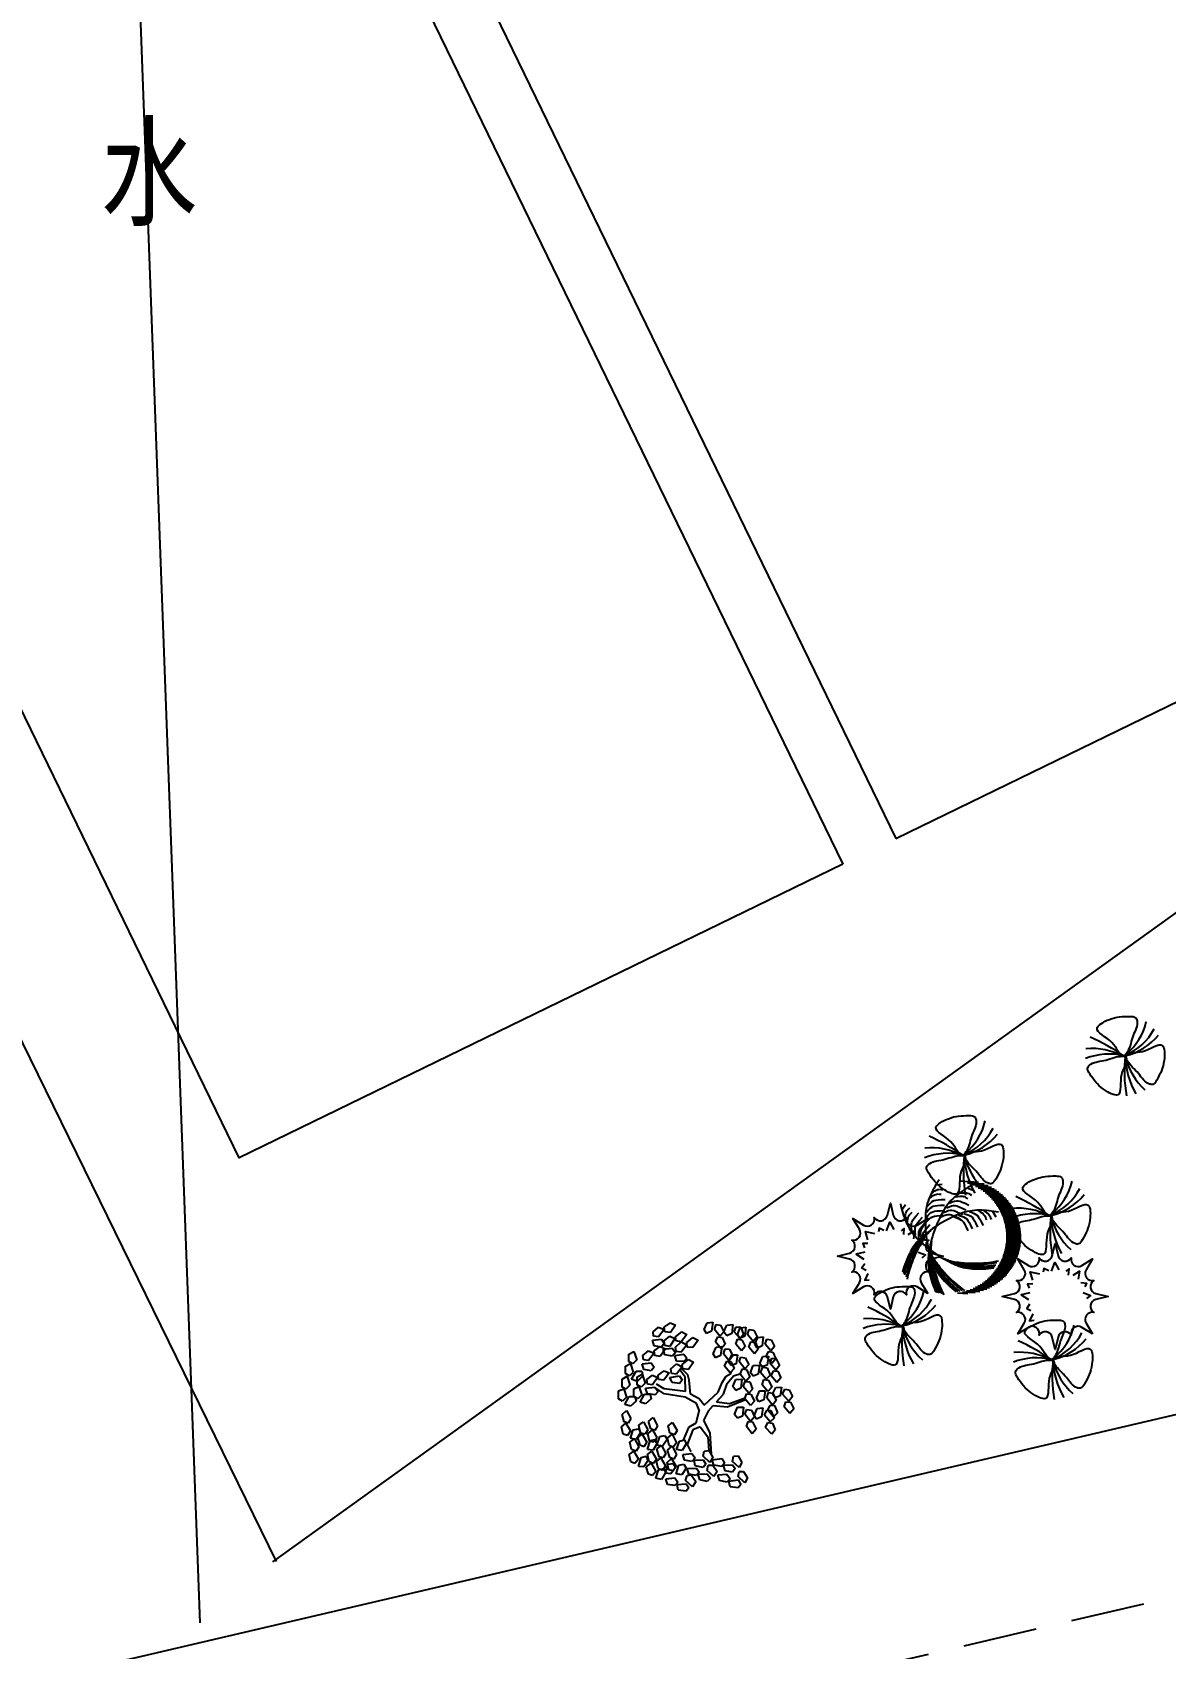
# Model space of a CAD drawing. Extents: x -809667 to 586099, y 3084146 to 3634412.
# Drawn here: x 381908.68 to 381927.89, y 3085688.77 to 3085716.16 of the extents above; entities that cross this region are included whole.
import ezdxf
from ezdxf.enums import TextEntityAlignment as Align

# ---------------------------------------------------------------- set-up
doc = ezdxf.new("R2010")
doc.units = 0
doc.header["$LTSCALE"] = 0.5
doc.linetypes.add('DASHED', pattern=[0.75, 0.5, -0.25])
doc.layers.get('0').update_dxf_attribs({"linetype": 'CONTINUOUS'})
for name, color, linetype in [('DIM_COOR', 3, 'CONTINUOUS'), ('dxt', 252, 'CONTINUOUS'), ('乔木', 84, 'CONTINUOUS'), ('树木', 94, 'CONTINUOUS'), ('绿化图层', 84, 'CONTINUOUS'), ('设计图层', 7, 'CONTINUOUS'), ('道路', 4, 'CONTINUOUS')]:
    doc.layers.add(name, color=color, linetype=linetype)
doc.styles.add('HZ', font='', dxfattribs={"width": 0.8})
doc.styles.get('HZ').set_extended_font_data('NSimSun')
doc.linetypes.add('10421', pattern='A,2,[150,AAA.SHX,S=1,R=0,X=0,Y=1],1e-11', length=2)
doc.linetypes.add('443', pattern='A,5,[169,AAA.SHX,S=0.83,R=0,X=0,Y=0],5', length=10)

# ---------------------------------------------------------------- blocks, each defined once
blk = doc.blocks.new('幌伞枫')
at = {"layer": '乔木', "color": 0}
for p, q in [((-531, 995), (-450, 1054)), ((-450, 1054), (-384, 1025)), ((-9, 966), (27, 1054)), ((27, 1054), (101, 1061)), ((101, 1061), (86, 944)), ((-677, 937), (-604, 995)), ((-670, 878), (-677, 937)), ((-604, 870), (-670, 878)), ((-604, 995), (-531, 966)), ((-531, 966), (-604, 870)), ((-523, 937), (-531, 995)), ((-531, 819), (-457, 878)), ((-450, 929), (-523, 937)), ((-457, 878), (-391, 848)), ((-391, 848), (-457, 746)), ((-384, 1025), (-450, 929)), ((-384, 870), (-303, 937)), ((-377, 819), (-384, 870)), ((-237, 900), (-310, 804)), ((-303, 937), (-237, 900)), ((-237, 797), (-156, 863)), ((-156, 863), (-90, 826)), ((20, 915), (-9, 966)), ((86, 944), (20, 915)), ((123, 966), (145, 1032)), ((196, 878), (123, 966)), ((137, 804), (167, 870)), ((145, 1032), (203, 1025)), ((167, 870), (225, 863)), ((247, 937), (196, 878)), ((203, 1025), (247, 937)), ((225, 863), (262, 775)), ((247, 937), (284, 1025)), ((284, 885), (247, 937)), ((284, 1025), (365, 1032)), ((350, 915), (284, 885)), ((365, 1032), (350, 915)), ((380, 937), (409, 1003)), ((460, 848), (380, 937)), ((409, 1003), (468, 995)), ((424, 900), (460, 988)), ((453, 848), (424, 900)), ((519, 878), (453, 848)), ((460, 988), (534, 995)), ((504, 900), (460, 848)), ((468, 995), (504, 900)), ((534, 995), (519, 878)), ((556, 900), (578, 966)), ((629, 812), (556, 900)), ((578, 966), (636, 959)), ((681, 870), (629, 812)), ((636, 959), (681, 870)), ((651, 775), (688, 863)), ((688, 863), (761, 870)), ((761, 870), (747, 753)), ((-993, 643), (-927, 680)), ((-993, 548), (-993, 643)), ((-927, 680), (-890, 570)), ((-810, 628), (-736, 687)), ((-736, 687), (-663, 658)), ((-663, 658), (-736, 562)), ((-685, 826), (-567, 841)), ((-663, 753), (-685, 826)), ((-567, 738), (-663, 753)), ((-663, 687), (-582, 746)), ((-655, 628), (-663, 687)), ((-582, 746), (-516, 716)), ((-516, 716), (-582, 614)), ((-567, 841), (-531, 782)), ((-531, 782), (-567, 738)), ((-545, 709), (-428, 724)), ((-523, 636), (-545, 709)), ((-523, 760), (-531, 819)), ((-457, 746), (-523, 760)), ((-421, 621), (-523, 636)), ((-428, 724), (-384, 665)), ((-384, 665), (-421, 621)), ((-391, 628), (-274, 643)), ((-384, 738), (-310, 804)), ((-377, 680), (-384, 738)), ((-310, 804), (-377, 819)), ((-310, 672), (-377, 680)), ((-310, 804), (-237, 768)), ((-237, 768), (-310, 672)), ((-274, 643), (-237, 592)), ((-230, 738), (-237, 797)), ((-156, 731), (-230, 738)), ((-90, 826), (-156, 731)), ((108, 650), (145, 738)), ((137, 599), (108, 650)), ((211, 716), (137, 804)), ((145, 738), (218, 746)), ((218, 746), (203, 628)), ((262, 775), (211, 716)), ((240, 650), (262, 716)), ((313, 562), (240, 650)), ((262, 716), (321, 709)), ((306, 540), (350, 636)), ((321, 709), (365, 621)), ((350, 636), (424, 636)), ((402, 775), (424, 841)), ((475, 687), (402, 775)), ((424, 636), (409, 518)), ((424, 841), (482, 834)), ((526, 746), (475, 687)), ((482, 834), (526, 746)), ((570, 738), (600, 804)), ((644, 650), (570, 738)), ((600, 804), (658, 797)), ((695, 709), (644, 650)), ((681, 724), (651, 775)), ((658, 797), (695, 709)), ((747, 753), (681, 724)), ((783, 775), (805, 841)), ((857, 687), (783, 775)), ((798, 614), (827, 680)), ((805, 841), (864, 834)), ((827, 680), (886, 672)), ((908, 746), (857, 687)), ((864, 834), (908, 746)), ((886, 672), (923, 584)), ((-1037, 489), (-971, 525)), ((-1037, 393), (-1037, 489)), ((-942, 518), (-993, 548)), ((-971, 525), (-934, 408)), ((-956, 320), (-898, 423)), ((-890, 570), (-942, 518)), ((-898, 423), (-824, 423)), ((-824, 423), (-810, 364)), ((-817, 518), (-699, 533)), ((-795, 445), (-817, 518)), ((-802, 570), (-810, 628)), ((-736, 562), (-802, 570)), ((-699, 430), (-795, 445)), ((-699, 533), (-663, 474)), ((-663, 474), (-699, 430)), ((-582, 614), (-655, 628)), ((-611, 371), (-531, 430)), ((-531, 430), (-465, 401)), ((-443, 452), (-369, 518)), ((-435, 393), (-443, 452)), ((-369, 555), (-391, 628)), ((-274, 548), (-369, 555)), ((-369, 518), (-296, 481)), ((-296, 481), (-369, 386)), ((-257, 346), (-327, 441)), ((-222, 377), (-311, 462)), ((-296, 511), (-215, 577)), ((-288, 452), (-296, 511)), ((-215, 445), (-288, 452)), ((-237, 592), (-274, 548)), ((-215, 577), (-149, 540)), ((-149, 540), (-215, 445)), ((203, 628), (137, 599)), ((255, 489), (284, 555)), ((328, 401), (255, 489)), ((284, 555), (336, 548)), ((343, 496), (306, 540)), ((365, 621), (313, 562)), ((380, 459), (328, 401)), ((336, 548), (380, 459)), ((409, 518), (343, 496)), ((446, 548), (468, 606)), ((519, 452), (446, 548)), ((460, 386), (490, 452)), ((468, 606), (526, 599)), ((490, 452), (541, 445)), ((570, 511), (519, 452)), ((526, 599), (570, 511)), ((541, 445), (585, 349)), ((592, 408), (629, 496)), ((629, 496), (710, 503)), ((710, 503), (695, 386)), ((717, 525), (754, 614)), ((747, 481), (717, 525)), ((725, 408), (754, 474)), ((813, 503), (747, 481)), ((754, 614), (827, 621)), ((754, 474), (813, 467)), ((871, 525), (798, 614)), ((827, 621), (813, 503)), ((813, 467), (849, 371)), ((849, 525), (871, 592)), ((923, 437), (849, 525)), ((864, 364), (893, 430)), ((871, 592), (930, 584)), ((923, 584), (871, 525)), ((893, 430), (952, 423)), ((974, 496), (923, 437)), ((930, 584), (974, 496)), ((952, 423), (989, 335)), ((-1081, 320), (-1015, 357)), ((-1081, 217), (-1081, 320)), ((-1030, 188), (-1081, 217)), ((-986, 364), (-1037, 393)), ((-978, 239), (-1030, 188)), ((-1015, 357), (-978, 239)), ((-934, 408), (-986, 364)), ((-883, 291), (-956, 320)), ((-927, 195), (-861, 225)), ((-883, 349), (-817, 386)), ((-810, 364), (-883, 291)), ((-883, 247), (-883, 349)), ((-832, 217), (-883, 247)), ((-861, 225), (-824, 114)), ((-780, 269), (-832, 217)), ((-817, 386), (-780, 269)), ((-773, 203), (-655, 217)), ((-758, 313), (-685, 371)), ((-751, 254), (-758, 313)), ((-685, 247), (-751, 254)), ((-685, 371), (-619, 342)), ((-619, 342), (-685, 247)), ((-655, 217), (-611, 158)), ((-531, 195), (-633, 254)), ((-604, 313), (-611, 371)), ((-538, 305), (-604, 313)), ((-465, 401), (-538, 305)), ((-457, 342), (-332, 364)), ((-428, 276), (-457, 342)), ((-369, 386), (-435, 393)), ((-332, 261), (-428, 276)), ((-332, 364), (-296, 305)), ((-296, 305), (-332, 261)), ((-252, 158), (-257, 346)), ((-206, 307), (-222, 377)), ((-188, 124), (-206, 307)), ((174, 151), (225, 276)), ((225, 276), (277, 357)), ((240, 122), (291, 261)), ((277, 357), (336, 393)), ((291, 261), (372, 364)), ((336, 393), (344, 419)), ((365, 225), (402, 313)), ((402, 173), (365, 225)), ((372, 364), (468, 393)), ((402, 313), (482, 320)), ((534, 291), (460, 386)), ((482, 320), (468, 203)), ((497, 225), (526, 291)), ((570, 136), (497, 225)), ((526, 291), (585, 283)), ((585, 349), (534, 291)), ((585, 283), (622, 188)), ((629, 357), (592, 408)), ((695, 386), (629, 357)), ((798, 320), (725, 408)), ((747, 247), (769, 313)), ((820, 158), (747, 247)), ((769, 313), (827, 305)), ((849, 371), (798, 320)), ((871, 217), (820, 158)), ((827, 305), (871, 217)), ((937, 276), (864, 364)), ((923, 210), (996, 217)), ((989, 335), (937, 276)), ((996, 217), (981, 100)), ((-1125, 166), (-1059, 195)), ((-1125, 63), (-1125, 166)), ((-1074, 34), (-1125, 63)), ((-1022, 85), (-1074, 34)), ((-1059, 195), (-1022, 85)), ((-1044, -10), (-986, 92)), ((-986, 92), (-912, 92)), ((-898, 34), (-971, -32)), ((-927, 92), (-927, 195)), ((-876, 63), (-927, 92)), ((-912, 92), (-898, 34)), ((-824, 114), (-876, 63)), ((-846, 19), (-788, 122)), ((-773, -3), (-846, 19)), ((-788, 122), (-714, 122)), ((-751, 129), (-773, 203)), ((-699, 63), (-773, -3)), ((-648, 114), (-751, 129)), ((-714, 122), (-699, 63)), ((-611, 158), (-648, 114)), ((-531, 129), (-641, 203)), ((-252, 158), (-531, 195)), ((-259, 85), (-531, 129)), ((-112, 4), (-259, 85)), ((-76, 63), (-188, 124)), ((-76, -84), (-112, 4)), ((-9, -18), (-76, 63)), ((-9, -18), (174, 151)), ((152, 26), (240, 122)), ((152, 26), (318, 4)), ((295, -42), (527, 53)), ((318, 4), (524, 78)), ((468, 203), (402, 173)), ((519, 63), (541, 129)), ((592, -25), (519, 63)), ((541, 129), (600, 122)), ((622, 188), (570, 136)), ((644, 34), (592, -25)), ((600, 122), (644, 34)), ((673, 70), (710, 166)), ((703, 26), (673, 70)), ((769, 48), (703, 26)), ((710, 166), (783, 166)), ((783, 166), (769, 48)), ((805, 78), (827, 144)), ((879, -18), (805, 78)), ((827, 144), (886, 136)), ((879, 122), (923, 210)), ((915, 78), (879, 122)), ((930, 41), (879, -18)), ((886, 136), (930, 41)), ((981, 100), (915, 78)), ((1011, 122), (1040, 188)), ((1092, 34), (1011, 122)), ((1033, -40), (1055, 26)), ((1040, 188), (1099, 180)), ((1055, 26), (1114, 19)), ((1143, 92), (1092, 34)), ((1099, 180), (1143, 92)), ((1114, 19), (1158, -69)), ((-1081, -142), (-1022, -91)), ((-1052, -238), (-1081, -142)), ((-971, -32), (-1044, -10)), ((-1022, -91), (-964, -194)), ((-964, -194), (-1000, -253)), ((-736, -231), (-677, -179)), ((-677, -179), (-619, -289)), ((-76, -84), (-120, -253)), ((42, -98), (-20, -221)), ((-9, -18), (-9, -18)), ((-9, -18), (-9, -18)), ((-9, -18), (-9, -18)), ((-9, -18), (-9, -18)), ((-9, -18), (-9, -18)), ((-9, -18), (-9, -18)), ((-9, -18), (-9, -18)), ((-9, -18), (-9, -18)), ((-9, -18), (-9, -18)), ((-9, -18), (-9, -18)), ((-9, -18), (-9, -18)), ((-9, -18), (-9, -18)), ((-9, -18), (-9, -18)), ((-9, -18), (-9, -18)), ((-9, -18), (-9, -18)), ((-9, -18), (-9, -18)), ((-9, -18), (-9, -18)), ((-9, -18), (-9, -18)), ((-9, -18), (-9, -18)), ((-9, -18), (-9, -18)), ((-9, -18), (-9, -18)), ((-9, -18), (-9, -18)), ((-9, -18), (-9, -18)), ((-9, -18), (-9, -18)), ((-9, -18), (-9, -18)), ((-9, -18), (-9, -18)), ((-9, -18), (-9, -18)), ((-9, -18), (-9, -18)), ((-9, -18), (-9, -18)), ((-9, -18), (-9, -18)), ((-9, -18), (-9, -18)), ((-9, -18), (-9, -18)), ((-9, -18), (-9, -18)), ((-9, -18), (-9, -18)), ((-9, -18), (-9, -18)), ((-9, -18), (-9, -18)), ((-9, -18), (-9, -18)), ((-9, -18), (-9, -18)), ((-9, -18), (-9, -18)), ((-9, -18), (-9, -18)), ((42, -98), (109, -22)), ((109, -22), (295, -42)), ((387, -142), (424, -47)), ((424, -187), (387, -142)), ((424, -47), (504, -47)), ((490, -165), (424, -187)), ((504, -47), (490, -165)), ((519, -135), (548, -76)), ((592, -231), (519, -135)), ((548, -76), (607, -84)), ((644, -172), (592, -231)), ((607, -84), (644, -172)), ((644, -150), (681, -62)), ((673, -201), (644, -150)), ((739, -172), (673, -201)), ((681, -62), (754, -54)), ((754, -54), (739, -172)), ((776, -150), (805, -84)), ((849, -238), (776, -150)), ((805, -84), (857, -91)), ((820, -84), (849, -18)), ((893, -172), (820, -84)), ((849, -18), (908, -25)), ((901, -187), (849, -238)), ((857, -91), (901, -187)), ((945, -120), (893, -172)), ((908, -25), (945, -120)), ((1106, -128), (1033, -40)), ((1158, -69), (1106, -128)), ((-1089, -304), (-1030, -253)), ((-1067, -399), (-1089, -304)), ((-1008, -414), (-1067, -399)), ((-1000, -253), (-1052, -238)), ((-1030, -253), (-971, -355)), ((-971, -355), (-1008, -414)), ((-971, -451), (-934, -341)), ((-934, -341), (-868, -326)), ((-839, -377), (-898, -465)), ((-876, -443), (-817, -399)), ((-868, -326), (-839, -377)), ((-861, -282), (-802, -238)), ((-839, -385), (-861, -282)), ((-780, -399), (-839, -385)), ((-817, -399), (-758, -502)), ((-802, -238), (-744, -341)), ((-744, -341), (-780, -399)), ((-744, -392), (-685, -341)), ((-722, -487), (-744, -392)), ((-707, -326), (-736, -231)), ((-655, -348), (-707, -326)), ((-685, -341), (-626, -443)), ((-619, -289), (-655, -348)), ((-589, -429), (-523, -414)), ((-523, -414), (-494, -465)), ((-487, -451), (-428, -399)), ((-479, -289), (-421, -245)), ((-457, -385), (-479, -289)), ((-399, -407), (-457, -385)), ((-428, -399), (-369, -510)), ((-421, -245), (-362, -348)), ((-362, -348), (-399, -407)), ((-215, -311), (-285, -477)), ((-156, -341), (-230, -532)), ((-120, -253), (-215, -311)), ((-61, -304), (-156, -341)), ((-61, -304), (38, -431)), ((-20, -221), (62, -380)), ((62, -380), (79, -664)), ((541, -297), (563, -231)), ((614, -392), (541, -297)), ((563, -231), (622, -238)), ((666, -333), (614, -392)), ((622, -238), (666, -333)), ((791, -311), (820, -245)), ((871, -399), (791, -311)), ((820, -245), (879, -253)), ((915, -341), (871, -399)), ((879, -253), (915, -341)), ((-986, -664), (-927, -620)), ((-978, -502), (-920, -458)), ((-956, -598), (-978, -502)), ((-898, -465), (-971, -451)), ((-898, -620), (-956, -598)), ((-927, -620), (-868, -722)), ((-920, -458), (-861, -561)), ((-861, -561), (-898, -620)), ((-846, -539), (-876, -443)), ((-795, -561), (-846, -539)), ((-758, -502), (-795, -561)), ((-751, -598), (-714, -480)), ((-677, -605), (-751, -598)), ((-751, -664), (-692, -620)), ((-663, -502), (-722, -487)), ((-714, -480), (-648, -465)), ((-692, -620), (-633, -722)), ((-626, -524), (-677, -605)), ((-626, -443), (-663, -502)), ((-648, -465), (-626, -524)), ((-626, -539), (-589, -429)), ((-553, -554), (-626, -539)), ((-626, -590), (-567, -546)), ((-597, -693), (-626, -590)), ((-567, -546), (-509, -649)), ((-494, -465), (-553, -554)), ((-465, -546), (-487, -451)), ((-487, -605), (-428, -554)), ((-457, -700), (-487, -605)), ((-413, -568), (-465, -546)), ((-428, -554), (-369, -664)), ((-369, -510), (-413, -568)), ((-369, -598), (-332, -487)), ((-296, -612), (-369, -598)), ((-332, -487), (-266, -473)), ((-244, -524), (-296, -612)), ((-266, -473), (-244, -524)), ((-230, -532), (-186, -627)), ((-24, -686), (-9, -620)), ((-9, -620), (49, -612)), ((38, -431), (49, -612)), ((49, -612), (101, -700)), ((-964, -759), (-986, -664)), ((-912, -781), (-964, -759)), ((-868, -722), (-912, -781)), ((-868, -818), (-832, -700)), ((-795, -825), (-868, -818)), ((-832, -700), (-766, -686)), ((-744, -744), (-795, -825)), ((-766, -686), (-744, -744)), ((-766, -825), (-699, -774)), ((-736, -921), (-766, -825)), ((-729, -759), (-751, -664)), ((-670, -781), (-729, -759)), ((-699, -774), (-641, -884)), ((-633, -722), (-670, -781)), ((-633, -752), (-575, -708)), ((-611, -847), (-633, -752)), ((-545, -708), (-597, -693)), ((-575, -708), (-516, -810)), ((-516, -810), (-553, -869)), ((-509, -649), (-545, -708)), ((-516, -906), (-479, -788)), ((-494, -766), (-435, -715)), ((-472, -862), (-494, -766)), ((-479, -788), (-413, -781)), ((-406, -722), (-457, -700)), ((-384, -832), (-443, -913)), ((-435, -715), (-377, -818)), ((-413, -781), (-384, -832)), ((-377, -818), (-413, -877)), ((-369, -664), (-406, -722)), ((-377, -913), (-340, -803)), ((-340, -803), (-274, -788)), ((-244, -840), (-303, -928)), ((-288, -664), (-171, -649)), ((-266, -737), (-288, -664)), ((-274, -788), (-244, -840)), ((-171, -752), (-266, -737)), ((-230, -847), (-112, -840)), ((-171, -649), (-127, -708)), ((-127, -708), (-171, -752)), ((-142, -737), (-24, -730)), ((-127, -810), (-142, -737)), ((-24, -832), (-127, -810)), ((-112, -840), (-76, -891)), ((64, -766), (-24, -686)), ((-24, -730), (13, -788)), ((13, -788), (-24, -832)), ((27, -869), (42, -803)), ((42, -803), (101, -803)), ((101, -700), (64, -766)), ((93, -730), (218, -715)), ((115, -803), (93, -730)), ((101, -803), (159, -884)), ((218, -818), (115, -803)), ((218, -715), (255, -774)), ((255, -774), (218, -818)), ((240, -803), (358, -796)), ((262, -877), (240, -803)), ((358, -752), (372, -686)), ((446, -832), (358, -752)), ((358, -796), (394, -847)), ((372, -686), (431, -678)), ((431, -678), (482, -766)), ((482, -766), (446, -832)), ((-685, -935), (-736, -921)), ((-641, -884), (-685, -935)), ((-641, -972), (-604, -862)), ((-567, -987), (-641, -972)), ((-553, -869), (-611, -847)), ((-604, -862), (-538, -847)), ((-516, -899), (-567, -987)), ((-538, -847), (-516, -899)), ((-443, -913), (-516, -906)), ((-509, -979), (-391, -965)), ((-487, -1053), (-509, -979)), ((-391, -1067), (-487, -1053)), ((-413, -877), (-472, -862)), ((-391, -965), (-354, -1023)), ((-354, -1023), (-391, -1067)), ((-303, -928), (-377, -913)), ((-362, -1053), (-244, -1045)), ((-347, -1126), (-362, -1053)), ((-252, -1001), (-230, -935)), ((-164, -1082), (-252, -1001)), ((-244, -1045), (-208, -1097)), ((-208, -921), (-230, -847)), ((-230, -935), (-178, -928)), ((-112, -935), (-208, -921)), ((-178, -928), (-120, -1016)), ((-120, -1016), (-164, -1082)), ((-76, -891), (-112, -935)), ((-90, -921), (27, -913)), ((-68, -994), (-90, -921)), ((27, -1016), (-68, -994)), ((115, -950), (27, -869)), ((27, -913), (71, -972)), ((71, -972), (27, -1016)), ((159, -884), (115, -950)), ((167, -928), (284, -921)), ((189, -1001), (167, -928)), ((284, -1023), (189, -1001)), ((358, -891), (262, -877)), ((284, -921), (328, -979)), ((328, -979), (284, -1023)), ((313, -1009), (431, -994)), ((328, -1082), (313, -1009)), ((394, -847), (358, -891)), ((431, -950), (446, -884)), ((519, -1031), (431, -950)), ((431, -994), (468, -1053)), ((468, -1053), (431, -1097)), ((446, -884), (504, -884)), ((504, -884), (556, -965)), ((556, -965), (519, -1031)), ((-244, -1141), (-347, -1126)), ((-208, -1097), (-244, -1141)), ((431, -1097), (328, -1082))]:
    blk.add_line(p, q, dxfattribs=at)
blk = doc.blocks.new('白玉兰')
at = {"color": 0}
for centre, radius, start, end in [((-1261, 1665), 2054, 309.3934, 347.1655), ((-4729, -6984), 8429, 56.1879, 65.279), ((-713, 1844), 1941, 291.8214, 332.6346), ((-478, 2077), 2115, 283.2993, 320.8528), ((-559, -2135), 2214, 76.7033, 111.4018), ((-1148, -2037), 2310, 61.625, 95.1491), ((4371, -556), 4392, 172.1708, 190.6677), ((2827, 107), 2821, 182.2544, 209.8868), ((2146, 475), 2185, 193.3063, 228.4107)]:
    blk.add_arc(centre, radius, start, end, dxfattribs=at)
for points in [[(-33, 16), (-233, 73), (-342, 562), (-1254, 922), (-425, 1375), (-33, 1392), (376, 1386), (477, 1091), (236, 716), (185, 277), (29, 67), (-7, 18)], [(36, -22), (99, -220), (-250, -580), (-51, -1540), (-885, -1095), (-1114, -777), (-1334, -432), (-1142, -186), (-697, -181), (-301, 17), (-41, 2), (21, -1)], [(8, 31), (155, 177), (635, 34), (1395, 653), (1385, -291), (1209, -641), (1004, -995), (697, -939), (487, -546), (129, -287), (22, -49), (-3, 7)]]:
    blk.add_open_spline(points, degree=3, knots=[0, 0, 0, 0, 621.989778, 1340.944545, 1869.007736, 2592.427455, 2798.699245, 2915.827596, 3435.261502, 4029.77129, 4212.300518, 4212.300518, 4212.300518, 4212.300518], dxfattribs=at)
blk = doc.blocks.new('红枫')
at = {"color": 0}
blk.add_lwpolyline([(1297, -1371), (924, -1143, 0.665495), (552, -1412, 0.665495), (98, -1485), (-4, -1910), (-107, -1485, 0.665495), (-561, -1412, 0.665495), (-933, -1143), (-1306, -1371), (-1078, -998, 0.665495), (-1348, -625, 0.665495), (-1420, -172), (-1845, -69), (-1420, 34, 0.665495), (-1348, 487, 0.665495), (-1078, 859), (-1306, 1233), (-933, 1005, 0.665495), (-561, 1274, 0.665495), (-107, 1347), (-4, 1772), (98, 1347, 0.665495), (552, 1274, 0.665495), (924, 1005), (1297, 1233), (1069, 859, 0.665495), (1339, 487, 0.665495), (1411, 34), (1836, -69), (1411, -172, 0.665495), (1339, -625, 0.665495), (1069, -998)], format="xyb", close=True, dxfattribs=at)
blk.add_lwpolyline([(1297, -1371), (924, -1143, 0.665495), (552, -1412, 0.665495), (98, -1485), (-4, -1910), (-107, -1485, 0.665495), (-561, -1412, 0.665495), (-933, -1143), (-1306, -1371), (-1078, -998, 0.665495), (-1348, -625, 0.665495), (-1420, -172), (-1845, -69), (-1420, 34, 0.665495), (-1348, 487, 0.665495), (-1078, 859), (-1306, 1233), (-933, 1005, 0.665495), (-561, 1274, 0.665495), (-107, 1347), (-4, 1772), (98, 1347, 0.665495), (552, 1274, 0.665495), (924, 1005), (1297, 1233), (1069, 859, 0.665495), (1339, 487, 0.665495), (1411, 34), (1836, -69), (1411, -172, 0.665495), (1339, -625, 0.665495), (1069, -998)], format="xyb", close=True, dxfattribs=at)
for points in [[(-783, 497), (-869, 784), (-550, 714)], [(-231, 823), (-394, 901), (-417, 777)], [(-137, 808), (-20, 1111), (120, 855)], [(462, 676), (478, 886), (369, 808)], [(618, 676), (836, 808), (797, 528)], [(-885, 61), (-1188, -9), (-931, -172)], [(-783, 372), (-962, 364), (-908, 217)], [(891, 411), (1085, 388), (1023, 271)], [(968, 69), (1218, -32), (1085, -141)], [(-892, -336), (-994, -484), (-846, -561)], [(-783, -678), (-892, -911), (-737, -896)]]:
    blk.add_lwpolyline(points, dxfattribs=at)
blk = doc.blocks.new('03')
at = {"layer": '树木', "color": 0}
for p, q in [((-0.472, 1.383), (-0.618, 1.088)), ((-0.428, 1.405), (-0.573, 1.111)), ((-0.385, 1.424), (-0.53, 1.131)), ((-0.343, 1.441), (-0.488, 1.149)), ((-0.303, 1.456), (-0.447, 1.164)), ((-0.263, 1.468), (-0.407, 1.178)), ((-0.224, 1.479), (-0.367, 1.189)), ((-0.186, 1.489), (-0.329, 1.199)), ((-0.148, 1.496), (-0.291, 1.208)), ((-0.112, 1.503), (-0.254, 1.215)), ((-0.076, 1.508), (-0.218, 1.221)), ((-0.04, 1.512), (-0.182, 1.225)), ((-0.005, 1.516), (-0.147, 1.229)), ((0.029, 1.518), (-0.112, 1.231)), ((0.063, 1.519), (-0.078, 1.232)), ((0.097, 1.519), (-0.045, 1.233)), ((0.13, 1.518), (-0.011, 1.232)), ((0.163, 1.516), (0.021, 1.231)), ((0.195, 1.513), (0.054, 1.229)), ((0.227, 1.51), (0.086, 1.225)), ((0.258, 1.506), (0.117, 1.221)), ((0.289, 1.501), (0.148, 1.217)), ((0.32, 1.495), (0.179, 1.211)), ((0.35, 1.488), (0.209, 1.205)), ((0.38, 1.481), (0.239, 1.198)), ((0.409, 1.473), (0.269, 1.19)), ((0.438, 1.464), (0.298, 1.182)), ((0.467, 1.455), (0.327, 1.173)), ((0.496, 1.445), (0.356, 1.163)), ((0.524, 1.434), (0.384, 1.152)), ((0.552, 1.423), (0.412, 1.141)), ((0.579, 1.411), (0.44, 1.129)), ((0.606, 1.398), (0.467, 1.117)), ((0.633, 1.384), (0.494, 1.104)), ((0.66, 1.37), (0.521, 1.09)), ((-0.875, 1.043), (-1.045, 0.699)), ((-0.794, 1.14), (-0.951, 0.823)), ((-0.728, 1.204), (-0.881, 0.896)), ((-0.67, 1.254), (-0.82, 0.951)), ((-0.616, 1.295), (-0.765, 0.994)), ((-0.566, 1.329), (-0.714, 1.031)), ((-0.518, 1.358), (-0.665, 1.062)), ((-0.197, 1.084), (-0.062, 1.101)), ((0.686, 1.355), (0.547, 1.075)), ((0.712, 1.34), (0.573, 1.06)), ((0.737, 1.324), (0.598, 1.044)), ((0.762, 1.307), (0.624, 1.028)), ((0.787, 1.289), (0.649, 1.01)), ((0.811, 1.271), (0.673, 0.992)), ((0.835, 1.252), (0.697, 0.974)), ((0.859, 1.233), (0.721, 0.954)), ((0.883, 1.212), (0.745, 0.934)), ((0.906, 1.191), (0.768, 0.913)), ((0.928, 1.169), (0.791, 0.892)), ((0.95, 1.146), (0.813, 0.869)), ((0.972, 1.123), (0.835, 0.846)), ((0.994, 1.098), (0.857, 0.822)), ((1.015, 1.073), (0.878, 0.797)), ((1.035, 1.047), (0.899, 0.771)), ((-0.86, 0.779), (-0.766, 0.877)), ((-0.795, 0.668), (-0.782, 0.7)), ((-0.782, 0.7), (-0.769, 0.724)), ((-0.769, 0.724), (-0.755, 0.744)), ((-0.755, 0.744), (-0.737, 0.761)), ((-0.737, 0.761), (-0.713, 0.779)), ((-0.713, 0.779), (-0.683, 0.8)), ((-0.677, 0.68), (-0.647, 0.701)), ((-0.337, 0.801), (-0.289, 0.833)), ((-0.337, 0.672), (-0.302, 0.707)), ((-0.302, 0.9), (-0.254, 0.932)), ((-0.302, 0.707), (-0.271, 0.733)), ((-0.289, 0.833), (-0.251, 0.857)), ((-0.271, 0.733), (-0.237, 0.751)), ((-0.254, 0.932), (-0.216, 0.957)), ((-0.251, 0.857), (-0.221, 0.874)), ((-0.237, 0.751), (-0.198, 0.763)), ((-0.221, 0.874), (-0.196, 0.885)), ((-0.216, 0.957), (-0.187, 0.974)), ((-0.198, 0.763), (-0.148, 0.77)), ((-0.196, 0.885), (-0.172, 0.891)), ((-0.187, 0.974), (-0.161, 0.985)), ((-0.172, 0.891), (-0.147, 0.893)), ((-0.161, 0.985), (-0.138, 0.991)), ((-0.148, 0.77), (-0.082, 0.775)), ((-0.147, 0.893), (-0.118, 0.892)), ((-0.138, 0.991), (-0.113, 0.992)), ((-0.118, 0.892), (-0.081, 0.889)), ((-0.113, 0.992), (-0.083, 0.991)), ((-0.083, 0.991), (-0.047, 0.988)), ((-0.082, 0.775), (0.003, 0.779)), ((1.055, 1.02), (0.919, 0.744)), ((1.075, 0.992), (0.939, 0.717)), ((1.094, 0.963), (0.958, 0.688)), ((1.112, 0.933), (0.977, 0.658)), ((1.13, 0.902), (0.995, 0.628)), ((1.148, 0.869), (1.012, 0.596)), ((1.165, 0.835), (1.029, 0.562)), ((1.181, 0.8), (1.046, 0.528)), ((1.196, 0.764), (1.061, 0.492)), ((1.211, 0.725), (1.076, 0.454)), ((1.224, 0.685), (1.09, 0.415)), ((-0.825, 0.57), (-0.808, 0.625)), ((-0.808, 0.625), (-0.795, 0.668)), ((-0.789, 0.471), (-0.772, 0.526)), ((-0.772, 0.526), (-0.759, 0.569)), ((-0.759, 0.569), (-0.746, 0.601)), ((-0.746, 0.601), (-0.733, 0.625)), ((-0.733, 0.625), (-0.719, 0.645)), ((-0.719, 0.645), (-0.701, 0.662)), ((-0.711, 0.308), (-0.708, 0.371)), ((-0.708, 0.371), (-0.704, 0.42)), ((-0.704, 0.42), (-0.696, 0.46)), ((-0.701, 0.662), (-0.677, 0.68)), ((-0.696, 0.46), (-0.681, 0.495)), ((-0.681, 0.495), (-0.658, 0.529)), ((-0.658, 0.529), (-0.623, 0.567)), ((-0.637, 0.322), (-0.629, 0.362)), ((-0.629, 0.362), (-0.615, 0.396)), ((-0.623, 0.567), (-0.576, 0.612)), ((-0.615, 0.396), (-0.591, 0.43)), ((-0.591, 0.43), (-0.557, 0.468)), ((-0.576, 0.612), (-0.512, 0.669)), ((-0.557, 0.468), (-0.509, 0.513)), ((-0.525, 0.332), (-0.49, 0.369)), ((-0.509, 0.513), (-0.445, 0.57)), ((-0.49, 0.369), (-0.442, 0.414)), ((-0.442, 0.414), (-0.379, 0.471)), ((-0.399, 0.387), (-0.358, 0.435)), ((-0.388, 0.506), (-0.347, 0.553)), ((-0.378, 0.625), (-0.337, 0.672)), ((-0.378, 0.334), (-0.314, 0.391)), ((-0.358, 0.435), (-0.323, 0.47)), ((-0.358, 0.332), (-0.324, 0.368)), ((-0.347, 0.553), (-0.313, 0.589)), ((-0.324, 0.368), (-0.292, 0.394)), ((-0.323, 0.47), (-0.292, 0.496)), ((-0.313, 0.589), (-0.281, 0.615)), ((-0.292, 0.496), (-0.259, 0.514)), ((-0.292, 0.394), (-0.259, 0.411)), ((-0.281, 0.615), (-0.248, 0.632)), ((-0.259, 0.514), (-0.219, 0.525)), ((-0.259, 0.411), (-0.219, 0.423)), ((-0.248, 0.632), (-0.208, 0.644)), ((-0.219, 0.525), (-0.169, 0.533)), ((-0.219, 0.423), (-0.169, 0.43)), ((-0.208, 0.644), (-0.158, 0.651)), ((-0.169, 0.533), (-0.103, 0.538)), ((-0.169, 0.43), (-0.104, 0.435)), ((-0.158, 0.651), (-0.092, 0.656)), ((-0.104, 0.435), (-0.018, 0.439)), ((-0.103, 0.538), (-0.018, 0.542)), ((-0.092, 0.656), (-0.007, 0.66)), ((1.237, 0.643), (1.103, 0.373)), ((1.248, 0.599), (1.115, 0.33)), ((1.259, 0.552), (1.126, 0.284)), ((1.267, 0.502), (1.135, 0.235)), ((1.274, 0.449), (1.143, 0.183)), ((1.279, 0.391), (1.149, 0.127)), ((-1.175, 0.191), (-1.137, 0.321)), ((-1.07, 0.184), (-1.066, 0.208)), ((-1.07, 0.157), (-1.07, 0.184)), ((-1.066, 0.123), (-1.07, 0.157)), ((-1.066, 0.208), (-1.058, 0.232)), ((-1.059, 0.078), (-1.066, 0.123)), ((-1.048, 0.021), (-1.059, 0.078)), ((-1.058, 0.232), (-1.045, 0.259)), ((-1.045, 0.259), (-1.028, 0.291)), ((-0.992, 0.113), (-0.988, 0.137)), ((-0.992, 0.086), (-0.992, 0.113)), ((-0.988, 0.052), (-0.992, 0.086)), ((-0.988, 0.137), (-0.98, 0.161)), ((-0.981, 0.007), (-0.988, 0.052)), ((-0.97, -0.05), (-0.981, 0.007)), ((-0.98, 0.161), (-0.967, 0.188)), ((-0.967, 0.188), (-0.95, 0.22)), ((-0.886, 0.022), (-0.881, 0.063)), ((-0.882, -0.016), (-0.886, 0.022)), ((-0.881, 0.063), (-0.867, 0.112)), ((-0.867, 0.112), (-0.846, 0.174)), ((-0.846, 0.174), (-0.816, 0.254)), ((-0.781, -0.035), (-0.776, 0.006)), ((-0.776, 0.006), (-0.763, 0.055)), ((-0.763, 0.055), (-0.741, 0.118)), ((-0.741, 0.118), (-0.711, 0.197)), ((-0.658, -0.001), (-0.636, 0.061)), ((-0.644, 0.21), (-0.642, 0.272)), ((-0.642, 0.272), (-0.637, 0.322)), ((-0.636, 0.061), (-0.606, 0.141)), ((-0.577, 0.111), (-0.575, 0.174)), ((-0.575, 0.174), (-0.571, 0.223)), ((-0.571, 0.223), (-0.563, 0.263)), ((-0.564, -0.042), (-0.542, 0.02)), ((-0.563, 0.263), (-0.548, 0.298)), ((-0.548, 0.298), (-0.525, 0.332)), ((-0.542, 0.02), (-0.512, 0.1)), ((-0.513, 0.031), (-0.511, 0.094)), ((-0.511, 0.094), (-0.507, 0.143)), ((-0.507, 0.143), (-0.498, 0.183)), ((-0.498, 0.183), (-0.484, 0.218)), ((-0.484, 0.218), (-0.46, 0.252)), ((-0.46, 0.252), (-0.426, 0.289)), ((-0.426, 0.289), (-0.378, 0.334)), ((-0.4, 0.285), (-0.358, 0.332)), ((1.256, 0.074), (1.135, -0.17)), ((1.273, 0.175), (1.147, -0.078)), ((1.282, 0.328), (1.152, 0.066)), ((1.28, 0.257), (1.152, -0.001)), ((-0.871, -0.055), (-0.882, -0.016)), ((-0.852, -0.1), (-0.871, -0.055)), ((-0.825, -0.157), (-0.852, -0.1)), ((-0.778, -0.072), (-0.781, -0.035)), ((-0.766, -0.112), (-0.778, -0.072)), ((-0.747, -0.157), (-0.766, -0.112)), ((-0.72, -0.214), (-0.747, -0.157)), ((-0.676, -0.091), (-0.671, -0.05)), ((-0.673, -0.129), (-0.676, -0.091)), ((-0.662, -0.168), (-0.673, -0.129)), ((-0.671, -0.05), (-0.658, -0.001)), ((-0.642, -0.214), (-0.662, -0.168)), ((-0.62, -0.411), (-0.658, -0.334)), ((-0.615, -0.27), (-0.642, -0.214)), ((-0.582, -0.132), (-0.577, -0.091)), ((-0.579, -0.17), (-0.582, -0.132)), ((-0.568, -0.209), (-0.579, -0.17)), ((-0.577, -0.091), (-0.564, -0.042)), ((-0.549, -0.255), (-0.568, -0.209)), ((-0.522, -0.311), (-0.549, -0.255)), ((-0.507, -0.373), (-0.545, -0.296)), ((-0.413, -0.332), (-0.451, -0.255)), ((-0.382, -0.39), (-0.413, -0.332)), ((1.213, -0.081), (1.117, -0.275)), ((-0.969, -0.678), (-1.039, -0.562)), ((-0.93, -0.537), (-0.942, -0.502)), ((-0.919, -0.564), (-0.93, -0.537)), ((-0.908, -0.586), (-0.919, -0.564)), ((-0.893, -0.606), (-0.908, -0.586)), ((-0.872, -0.624), (-0.893, -0.606)), ((-0.845, -0.645), (-0.872, -0.624)), ((-0.807, -0.67), (-0.845, -0.645)), ((-0.825, -0.529), (-0.837, -0.494)), ((-0.814, -0.556), (-0.825, -0.529)), ((-0.803, -0.578), (-0.814, -0.556)), ((-0.758, -0.701), (-0.807, -0.67)), ((-0.788, -0.597), (-0.803, -0.578)), ((-0.767, -0.616), (-0.788, -0.597)), ((-0.733, -0.449), (-0.77, -0.372)), ((-0.74, -0.637), (-0.767, -0.616)), ((-0.703, -0.661), (-0.74, -0.637)), ((-0.702, -0.507), (-0.733, -0.449)), ((-0.653, -0.692), (-0.703, -0.661)), ((-0.675, -0.55), (-0.702, -0.507)), ((-0.648, -0.582), (-0.675, -0.55)), ((-0.618, -0.605), (-0.648, -0.582)), ((-0.589, -0.469), (-0.62, -0.411)), ((-0.582, -0.623), (-0.618, -0.605)), ((-0.562, -0.512), (-0.589, -0.469)), ((-0.536, -0.64), (-0.582, -0.623)), ((-0.535, -0.543), (-0.562, -0.512)), ((-0.476, -0.659), (-0.536, -0.64)), ((-0.506, -0.567), (-0.535, -0.543)), ((-0.476, -0.431), (-0.507, -0.373)), ((-0.469, -0.585), (-0.506, -0.567)), ((-0.449, -0.474), (-0.476, -0.431)), ((-0.423, -0.602), (-0.469, -0.585)), ((-0.422, -0.505), (-0.449, -0.474)), ((-0.363, -0.621), (-0.423, -0.602)), ((-0.393, -0.529), (-0.422, -0.505)), ((-0.356, -0.547), (-0.393, -0.529)), ((-0.355, -0.433), (-0.382, -0.39)), ((-0.31, -0.564), (-0.356, -0.547)), ((-0.328, -0.465), (-0.355, -0.433)), ((-0.299, -0.488), (-0.328, -0.465)), ((-0.25, -0.583), (-0.31, -0.564)), ((-0.262, -0.506), (-0.299, -0.488)), ((-0.216, -0.524), (-0.262, -0.506)), ((-0.156, -0.542), (-0.216, -0.524))]:
    blk.add_line(p, q, dxfattribs=at)
for centre, radius, start, end in [((1.529, 0.053), 2.01, 145.484, 157.144), ((1.13, 1.067), 2.01, 184.5918, 196.2518), ((0.723, 0.392), 1.136, 157.144, 178.0247), ((-1.695, 1.287), 2.564, 344.0494, 348.9103), ((-1.525, 1.295), 2.429, 341.9996, 346.9383), ((-0.949, 1.103), 1.865, 340.6014, 347.749), ((0.29, 0.822), 1.136, 196.2518, 217.1325), ((2.203, 0.341), 2.616, 178.0247, 188.7387), ((-1.695, 1.287), 2.564, 331.6293, 339.1884), ((-0.949, 1.103), 1.865, 330.5829, 340.6014), ((-1.525, 1.295), 2.429, 336.1061, 341.9996), ((-1.695, 1.287), 2.564, 339.1884, 344.0494), ((-0.615, 0.978), 1.543, 333.0784, 341.8041), ((-1.037, 1.127), 2.015, 333.2953, 346.1281), ((-0.615, 0.978), 1.543, 341.8041, 348.6651), ((0.455, 1.367), 2.01, 212.167, 223.827), ((1.471, 1.716), 2.616, 217.1325, 227.8465), ((-1.525, 1.295), 2.429, 320.6626, 328.3844), ((-1.695, 1.287), 2.564, 324.0702, 331.6293), ((-0.615, 0.978), 1.543, 310.3156, 321.697), ((-0.949, 1.103), 1.865, 321.6616, 330.5829), ((-0.255, 0.733), 1.141, 313.3698, 333.2953), ((-1.525, 1.295), 2.429, 328.3844, 336.1061), ((-0.615, 0.978), 1.543, 321.697, 333.0784), ((-0.176, 0.762), 1.136, 223.827, 244.7077), ((0.457, 2.1), 2.616, 244.7077, 255.4217), ((2.109, 0.327), 2.521, 188.7387, 199.6532), ((1.426, 0.349), 1.865, 199.0237, 207.9449), ((1.834, 0.799), 2.429, 206.9459, 214.6677), ((1.894, 0.958), 2.564, 210.3535, 217.9126), ((1.407, 1.646), 2.521, 227.8465, 238.7609), ((-1.203, 1.737), 2.521, 302.4554, 313.3698), ((-0.949, 1.103), 1.865, 312.7403, 321.6616), ((-0.232, 2.062), 2.564, 284.5956, 292.1547), ((0.142, 1.391), 1.865, 283.5492, 293.5677), ((0.1, 1.47), 2.015, 286.2616, 299.0944), ((-0.11, 1.943), 2.429, 289.0724, 294.9659), ((0.278, 1.061), 1.543, 286.0447, 294.7704), ((-0.232, 2.062), 2.564, 292.1547, 297.0157), ((0.142, 1.391), 1.865, 293.5677, 300.7153), ((-0.11, 1.943), 2.429, 294.9659, 299.9046), ((0.278, 1.061), 1.543, 294.7704, 301.6313), ((-0.232, 2.062), 2.564, 297.0157, 301.8766), ((-0.719, 1.316), 2.01, 259.2007, 270.8607), ((-0.706, 0.442), 1.136, 270.8607, 291.7414), ((1.177, 0.094), 1.543, 196.5989, 207.9803), ((-1.254, 1.817), 2.616, 291.7414, 302.4554), ((0.808, -0.138), 1.141, 199.6532, 219.5786), ((1.426, 0.349), 1.865, 207.9449, 216.8662), ((0.433, 2.009), 2.521, 255.4217, 266.3361), ((1.177, 0.094), 1.543, 207.9803, 219.3617), ((1.834, 0.799), 2.429, 214.6677, 222.3894), ((1.894, 0.958), 2.564, 217.9126, 225.4718), ((0.863, 1.233), 1.865, 238.1314, 247.0527), ((0.896, 1.839), 2.429, 246.0537, 253.7754), ((0.842, 2.001), 2.564, 249.4612, 257.0204), ((0.831, 0.877), 1.543, 235.7067, 247.0881), ((0.142, 1.391), 1.865, 265.7066, 274.6279), ((-0.11, 1.943), 2.429, 273.6289, 281.3506), ((-0.232, 2.062), 2.564, 277.0364, 284.5956), ((0.278, 1.061), 1.543, 263.2819, 274.6633), ((0.691, 0.465), 1.141, 238.7609, 258.6864), ((0.863, 1.233), 1.865, 247.0527, 255.974), ((0.896, 1.839), 2.429, 253.7754, 261.4972), ((0.831, 0.877), 1.543, 247.0881, 258.4695), ((0.842, 2.001), 2.564, 257.0204, 264.5795), ((0.345, 0.631), 1.141, 266.3361, 286.2616), ((0.142, 1.391), 1.865, 274.6279, 283.5492), ((-0.11, 1.943), 2.429, 281.3506, 289.0724), ((0.278, 1.061), 1.543, 274.6633, 286.0447), ((0.863, 1.233), 1.865, 255.974, 265.9925), ((0.863, 1.323), 2.015, 258.6864, 271.5192), ((0.831, 0.877), 1.543, 258.4695, 267.1952), ((0.896, 1.839), 2.429, 261.4972, 267.3907), ((0.842, 2.001), 2.564, 264.5795, 269.4404), ((0.863, 1.233), 1.865, 265.9925, 273.1401), ((0.831, 0.877), 1.543, 267.1952, 274.0561), ((0.896, 1.839), 2.429, 267.3907, 272.3294), ((0.842, 2.001), 2.564, 269.4404, 274.3014), ((1.483, 0.42), 2.015, 219.5786, 232.4114), ((1.426, 0.349), 1.865, 216.8662, 226.8847), ((1.177, 0.094), 1.543, 219.3617, 228.0874), ((1.834, 0.799), 2.429, 222.3894, 228.2829), ((1.894, 0.958), 2.564, 225.4718, 230.3327), ((1.426, 0.349), 1.865, 226.8847, 234.0323), ((1.834, 0.799), 2.429, 228.2829, 233.2216), ((1.894, 0.958), 2.564, 230.3327, 235.1936), ((1.177, 0.094), 1.543, 228.0874, 234.9484)]:
    blk.add_arc(centre, radius, start, end, dxfattribs=at)

msp = doc.modelspace()

# ---------------------------------------------------------------- linework, layer by layer
at = {"layer": 'DIM_COOR', "color": 3, "linetype": 'Continuous'}
msp.add_line((381911.528, 3085689.208), (381910.47, 3085717.634), dxfattribs=at)
at = {"layer": 'dxt', "color": 252, "linetype": 'Continuous', "elevation": -853.022, "flags": 128}
msp.add_lwpolyline([(381923.313, 3085702.5), (381934.625, 3085708), (381911.782, 3085754.982), (381900.47, 3085749.482)], close=True, dxfattribs=at)
at = {"layer": 'dxt', "color": 252, "linetype": '10421', "elevation": -855.743, "flags": 128}
msp.add_lwpolyline([(381922.414, 3085702.063), (381912.185, 3085697.089), (381898.25, 3085725.75), (381908.479, 3085730.723)], close=True, dxfattribs=at)
at = {"layer": 'dxt', "color": 252, "linetype": '443', "flags": 128}
for points in [[(381912.757, 3085690.244), (381964.935, 3085727.732)], [(381896.656, 3085723.25), (381912.813, 3085690.25)]]:
    msp.add_lwpolyline(points, dxfattribs=at)
at = {"layer": '道路', "linetype": 'Continuous', "flags": 128}
msp.add_lwpolyline([(381906.177, 3085770.441), (381936.699, 3085705.948, -0.477892), (381930.613, 3085693.334), (381905.739, 3085687.52, -0.026829), (381905.105, 3085687.408), (381869.937, 3085683.084)], format="xyb", dxfattribs=at)
at = {"layer": '道路', "color": 1, "linetype": 'DASHED', "ltscale": 5, "flags": 128}
msp.add_lwpolyline([(381945.77, 3085693.796), (381906.422, 3085684.599, -0.026829), (381905.471, 3085684.43), (381866.758, 3085679.67)], format="xyb", dxfattribs=at)

# ---------------------------------------------------------------- block references
at = {"layer": '乔木', "xscale": 0.0013, "yscale": 0.0013, "zscale": 0.0013}
msp.add_blockref('幌伞枫', (381920.08, 3085692.924), dxfattribs=at)
at = {"layer": '树木', "color": 8, "xscale": 0.8, "yscale": 0.8, "zscale": 0.8, "rotation": 292.8030004997092}
msp.add_blockref('03', (381924.217, 3085695.704), dxfattribs=at)
at = {"layer": '绿化图层', "color": 8, "linetype": 'Continuous', "xscale": 0.0004880798049271107, "yscale": 0.0004880798049271107, "zscale": 0.04880798235096967}
for p in [(381927.198, 3085698.808), (381924.469, 3085697.127), (381925.939, 3085696.104), (381923.426, 3085694.232), (381925.974, 3085693.662)]:
    msp.add_blockref('白玉兰', p, dxfattribs=at)
at = {"layer": '设计图层', "color": 8, "linetype": 'Continuous', "xscale": 0.000487636998295784, "yscale": 0.000487636998295784, "zscale": 0.04876370063039211}
for p in [(381923.224, 3085695.459), (381926.018, 3085694.774)]:
    msp.add_blockref('红枫', p, dxfattribs=at)

# ---------------------------------------------------------------- texts
at = {"layer": 'dxt', "color": 252, "linetype": '10421', "style": 'HZ', "width": 0.8}
msp.add_text('水', height=1.5, dxfattribs=at).set_placement((381910.658, 3085713.816), align=Align.MIDDLE)

doc.saveas('drawing.dxf')
